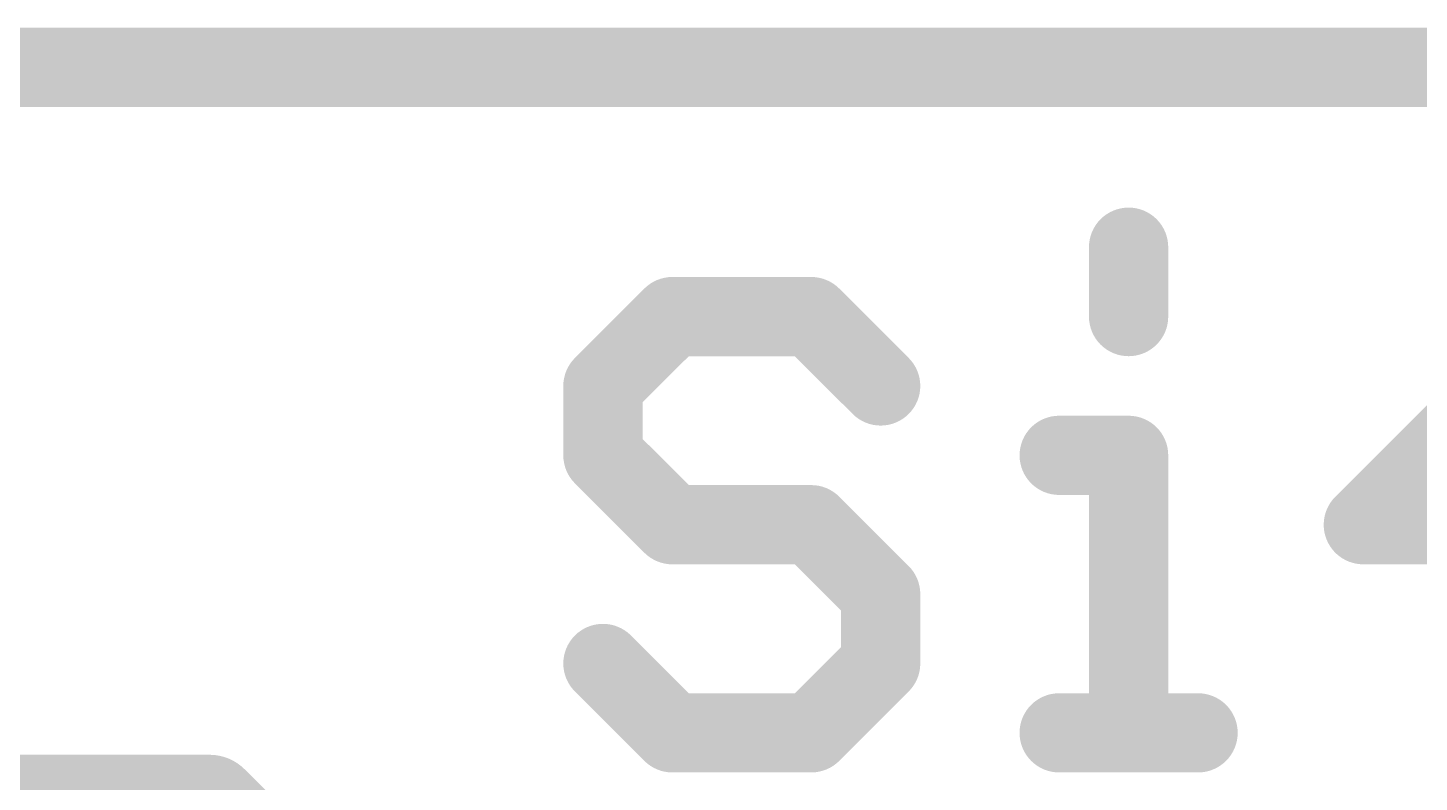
# Model space of a CAD drawing. Extents: x -0.1 to 25.5, y -0.1 to 14.1.
# Drawn here: x 15.394 to 18.96, y 12.137 to 14.072 of the extents above; entities that cross this region are included whole.
import ezdxf

# ---------------------------------------------------------------- set-up
doc = ezdxf.new("R2010")
doc.units = 0
for name, color, linetype in [('1', 12, 'CONTINUOUS'), ('16', 132, 'CONTINUOUS'), ('20', 53, 'CONTINUOUS'), ('21', 41, 'CONTINUOUS')]:
    doc.layers.add(name, color=color, linetype=linetype)

msp = doc.modelspace()

# ---------------------------------------------------------------- linework, layer by layer
at = {"layer": '1', "const_width": 0.254}
for points in [[(13.97, 12.08), (15.86, 12.08)], [(15.86, 12.08), (16.51, 11.43)]]:
    msp.add_lwpolyline(points, dxfattribs=at)
at = {"layer": '1', "const_width": 0.127}
for points in [[(15.9049, 12.1249, 1), (15.8151, 12.0351)], [(15.86, 12.0165, 1), (15.86, 12.1435)]]:
    msp.add_lwpolyline(points, format="xyb", dxfattribs=at)
at = {"layer": '16', "const_width": 0.2032}
msp.add_lwpolyline([(0, 13.97), (25.4, 13.97)], dxfattribs=at)
at = {"layer": '20', "const_width": 0.2032}
msp.add_lwpolyline([(25.4, 13.97), (0, 13.97)], dxfattribs=at)
at = {"layer": '21', "const_width": 0.2032}
for points in [[(18.2155, 13.5089), (18.2155, 13.3309)], [(17.0462, 13.3309), (16.8682, 13.153)], [(17.4021, 13.3309), (17.0462, 13.3309)], [(17.58, 13.153), (17.4021, 13.3309)], [(19.3511, 13.3309), (18.8172, 12.7971)], [(16.8682, 13.153), (16.8682, 12.975)], [(16.8682, 12.975), (17.0462, 12.7971)], [(18.0376, 12.975), (18.2155, 12.975)], [(18.2155, 12.975), (18.2155, 12.2632)], [(17.0462, 12.7971), (17.4021, 12.7971)], [(17.4021, 12.7971), (17.58, 12.6191)], [(18.8172, 12.7971), (19.529, 12.7971)], [(17.58, 12.6191), (17.58, 12.4412)], [(17.0462, 12.2632), (16.8682, 12.4412)], [(17.58, 12.4412), (17.4021, 12.2632)], [(17.4021, 12.2632), (17.0462, 12.2632)], [(18.0376, 12.2632), (18.3935, 12.2632)]]:
    msp.add_lwpolyline(points, dxfattribs=at)
at = {"layer": '21', "const_width": 0.1016}
for points in [[(18.2663, 13.5089, 1), (18.1647, 13.5089)], [(17.0462, 13.3817, 1), (17.0462, 13.2801)], [(17.0821, 13.295, 1), (17.0102, 13.3668)], [(17.438, 13.3668, 1), (17.3661, 13.295)], [(17.4021, 13.2801, 1), (17.4021, 13.3817)], [(18.1647, 13.3309, 1), (18.2663, 13.3309)], [(16.919, 13.153, 1), (16.8174, 13.153)], [(16.8323, 13.1889, 1), (16.9041, 13.117)], [(17.5441, 13.117, 1), (17.6159, 13.1889)], [(16.9041, 13.0109, 1), (16.8323, 12.9391)], [(18.0376, 13.0258, 1), (18.0376, 12.9242)], [(18.2663, 12.975, 1), (18.1647, 12.975)], [(18.2155, 12.9242, 1), (18.2155, 13.0258)], [(16.8174, 12.975, 1), (16.919, 12.975)], [(17.0462, 12.8479, 1), (17.0462, 12.7463)], [(17.0102, 12.7611, 1), (17.0821, 12.833)], [(17.438, 12.833, 1), (17.3661, 12.7611)], [(17.4021, 12.7463, 1), (17.4021, 12.8479)], [(18.8172, 12.8479, 1), (18.8172, 12.7463)], [(18.7813, 12.833, 1), (18.8531, 12.7611)], [(17.6308, 12.6191, 1), (17.5292, 12.6191)], [(17.5441, 12.5832, 1), (17.6159, 12.655)], [(16.9041, 12.4771, 1), (16.8323, 12.4052)], [(17.6159, 12.4052, 1), (17.5441, 12.4771)], [(17.5292, 12.4412, 1), (17.6308, 12.4412)], [(17.0462, 12.314, 1), (17.0462, 12.2124)], [(17.0102, 12.2273, 1), (17.0821, 12.2991)], [(17.3661, 12.2991, 1), (17.438, 12.2273)], [(17.4021, 12.2124, 1), (17.4021, 12.314)], [(18.0376, 12.314, 1), (18.0376, 12.2124)], [(18.3935, 12.2124, 1), (18.3935, 12.314)], [(18.1647, 12.2632, 1), (18.2663, 12.2632)]]:
    msp.add_lwpolyline(points, format="xyb", dxfattribs=at)

doc.saveas('drawing.dxf')
